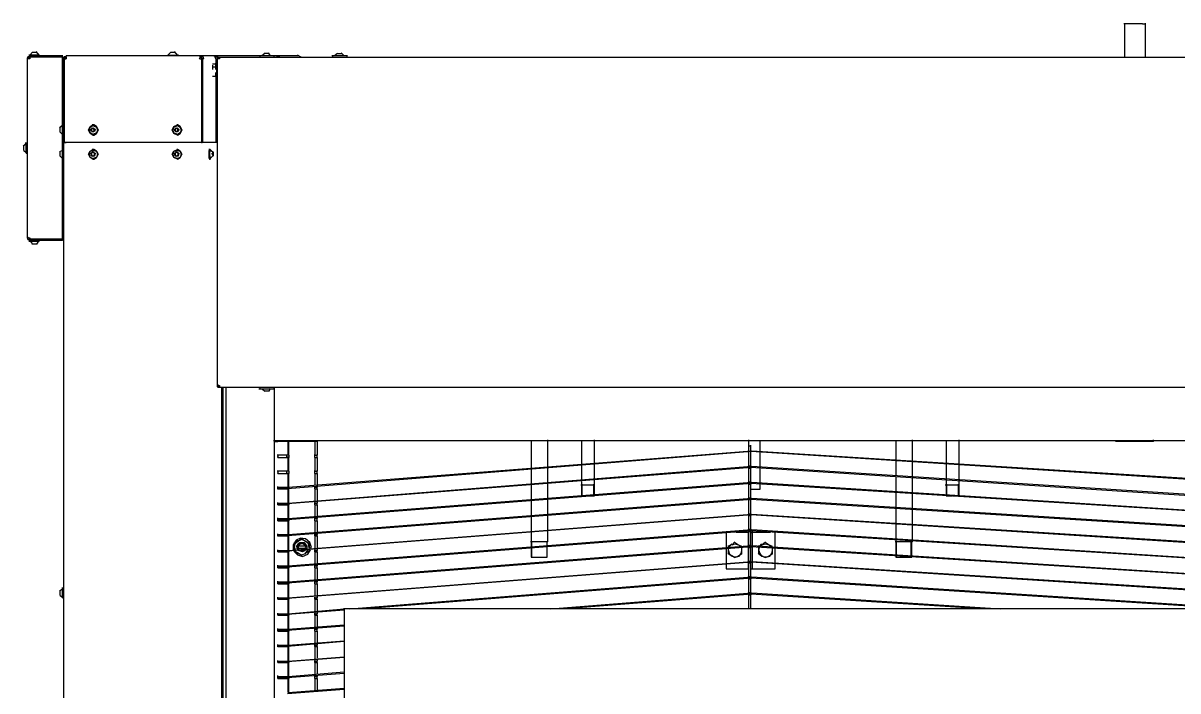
# Model space of a CAD drawing. Header units: inches. Extents: x 144 to 9879, y -166 to 6992.
# Drawn here: x 326 to 2226, y 2047 to 3147 of the extents above; entities that cross this region are included whole.
import ezdxf

# ---------------------------------------------------------------- set-up
doc = ezdxf.new("R2010")
doc.units = ezdxf.units.IN
doc.header["$MEASUREMENT"] = 0

msp = doc.modelspace()

# ---------------------------------------------------------------- linework, layer by layer
at = {"color": 7}
for points in [[(2143, 3145.6), (2137, 3145.6)], [(2138.2, 3145.6), (2138.2, 3090.5)], [(2168.1, 3145.6), (2141.8, 3145.6)], [(2168.1, 3145.6), (2172.9, 3145.6)], [(2172.9, 3090.5), (2172.9, 3146.8)], [(341.6, 3098.9), (336.8, 3094.1)], [(341.6, 3098.9), (348.7, 3098.9)], [(352.3, 3094.1), (347.5, 3100.1)], [(569.1, 3098.9), (564.3, 3094.1)], [(569.1, 3098.9), (576.3, 3098.9)], [(579.9, 3094.1), (575.1, 3100.1)], [(733.2, 3092.9), (729.6, 3097.7)], [(854.2, 3092.9), (849.4, 3097.7)], [(336.8, 3088.1), (332, 3088.1)], [(333.2, 3088.1), (334.4, 3091.7), (338, 3092.9)], [(333.2, 2793.4), (333.2, 3089.3)], [(334.4, 3088.1), (336.8, 3091.7)], [(336.8, 3090.5), (334.4, 3089.3)], [(352.3, 3094.1), (335.6, 3094.1)], [(338, 3092.9), (335.6, 3092.9)], [(390.7, 3090.5), (335.6, 3090.5)], [(336.8, 3094.1), (336.8, 3092.9)], [(390.7, 3092.9), (336.8, 3092.9)], [(390.7, 3090.5), (336.8, 3090.5)], [(336.8, 3090.5), (336.8, 3088.1)], [(338, 3090.5), (338, 3094.1)], [(338, 3090.5), (338, 3091.7)], [(352.3, 3092.9), (352.3, 3095.3)], [(390.7, 3090.5), (390.7, 3094.1)], [(390.7, 2977.9), (390.7, 3091.7)], [(390.7, 3090.5), (390.7, 3091.7)], [(390.7, 2977.9), (390.7, 3091.7)], [(390.7, 3090.5), (394.3, 3090.5)], [(393.1, 3088.1), (394.3, 3091.7), (397.8, 3092.9)], [(393.1, 2950.3), (393.1, 3089.3)], [(393.1, 3088.1), (394.3, 3088.1)], [(394.3, 3088.1), (396.6, 3091.7)], [(394.3, 2950.3), (394.3, 3089.3)], [(394.3, 3088.1), (396.6, 3088.1)], [(618.2, 3092.9), (396.6, 3092.9)], [(396.6, 3088.1), (396.6, 3091.7), (397.8, 3092.9)], [(396.6, 3090.5), (396.6, 3088.1)], [(564.3, 3094.1), (581.1, 3094.1)], [(564.3, 3094.1), (564.3, 3092.9)], [(581.1, 3092.9), (581.1, 3095.3)], [(618.2, 3090.5), (615.8, 3088.1)], [(618.2, 3092.9), (617, 3091.7), (617, 3088.1)], [(638.6, 3092.9), (617, 3092.9)], [(617, 3088.1), (619.4, 3088.1)], [(618.2, 3090.5), (618.2, 3094.1)], [(618.2, 3092.9), (621.8, 3091.7), (623, 3088.1)], [(618.2, 3090.5), (620.6, 3088.1)], [(619.4, 3088.1), (619.4, 2950.3)], [(619.4, 3088.1), (620.6, 3088.1)], [(621.8, 3088.1), (619.4, 3088.1)], [(620.6, 2950.3), (620.6, 3089.3)], [(620.6, 3088.1), (620.6, 2950.3)], [(621.8, 2950.3), (621.8, 3089.3)], [(621.8, 3088.1), (623, 3088.1)], [(715.3, 3092.9), (637.4, 3092.9)], [(637.4, 3079.7), (643.4, 3079.7)], [(643.4, 3088.1), (642.2, 3091.7), (638.6, 3092.9)], [(647, 3090.5), (641, 3090.5)], [(644.6, 3078.5), (642.2, 3078.5)], [(643.4, 3088.1), (643.4, 3079.7)], [(643.4, 3077.3), (643.4, 3080.9)], [(643.4, 3074.9), (643.4, 3078.5)], [(649.4, 3088.1), (644.6, 3088.1)], [(644.6, 3060.5), (644.6, 3079.7)], [(645.8, 3088.1), (645.8, 3090.5)], [(645.8, 2550.3), (645.8, 3089.3)], [(645.8, 3089.3), (647, 3089.3)], [(647, 3088.1), (647, 3090.5)], [(647, 3088.1), (647, 3090.5)], [(647, 3090.5), (647, 3089.3)], [(647, 3090.5), (649.4, 3090.5)], [(647, 3089.3), (649.4, 3089.3)], [(649.4, 3090.5), (649.4, 3088.1)], [(649.4, 3090.5), (2355, 3090.5)], [(739.2, 3092.9), (714.1, 3092.9)], [(715.3, 3092.9), (715.3, 3090.5)], [(723.6, 3096.5), (718.8, 3092.9)], [(730.8, 3096.5), (722.4, 3096.5)], [(744, 3092.9), (738, 3092.9)], [(739.2, 3090.5), (739.2, 3094.1)], [(778.7, 3092.9), (742.8, 3092.9)], [(744, 3090.5), (744, 3094.1)], [(744, 3092.9), (748.8, 3090.5)], [(783.5, 3090.5), (777.5, 3094.1)], [(859, 3092.9), (833.8, 3092.9)], [(835, 3092.9), (835, 3090.5)], [(843.4, 3096.5), (838.6, 3092.9)], [(843.4, 3096.5), (850.6, 3096.5)], [(859, 3090.5), (859, 3094.1)], [(637.4, 3077.3), (637.4, 3074.9)], [(637.4, 3074.9), (643.4, 3074.9)], [(637.4, 3074.9), (637.4, 3070.1)], [(643.4, 3070.1), (643.4, 3076.1)], [(645.8, 3076.1), (643.4, 3076.1)], [(643.4, 3061.7), (643.4, 3065.3)], [(643.4, 3059.3), (643.4, 3062.9)], [(643.4, 3060.5), (644.6, 3060.5)], [(644.6, 3076.1), (644.6, 3077.3)], [(644.6, 3062.9), (644.6, 3065.3)], [(644.6, 3064.1), (645.8, 3064.1)], [(637.4, 3059.3), (643.4, 3059.3)], [(643.4, 3059.3), (643.4, 2950.3)], [(620.6, 2991.1), (620.6, 2992.3)], [(620.6, 2988.7), (620.6, 2989.9)], [(620.6, 2988.7), (620.6, 2989.9)], [(390.7, 2977.9), (385.9, 2974.3)], [(387.1, 2967.1), (387.1, 2975.5)], [(387.1, 2967.1), (390.7, 2963.5)], [(393.1, 2979.1), (389.5, 2979.1)], [(390.7, 2962.3), (390.7, 2980.3)], [(390.7, 2937.2), (390.7, 2964.7)], [(390.7, 2937.2), (390.7, 2964.7)], [(441, 2962.3), (436.2, 2964.7), (433.8, 2970.7), (436.2, 2976.7), (441, 2979.1), (447, 2976.7), (449.4, 2970.7), (447, 2964.7), (441, 2962.3)], [(441, 2963.5), (436.2, 2965.9), (435, 2970.7), (436.2, 2975.5), (441, 2977.9), (447, 2975.5), (448.2, 2970.7), (447, 2965.9), (441, 2963.5)], [(439.8, 2973.1), (436.2, 2970.7)], [(439.8, 2973.1), (436.2, 2970.7)], [(438.6, 2970.7), (436.2, 2970.7)], [(438.6, 2970.7), (436.2, 2970.7)], [(441, 2974.3), (444.6, 2971.9), (443.4, 2968.3), (438.6, 2968.3), (437.4, 2971.9), (441, 2974.3)], [(437.4, 2970.7), (437.4, 2971.9)], [(439.8, 2968.3), (437.4, 2971.9)], [(437.4, 2970.7), (439.8, 2968.3)], [(437.4, 2970.7), (439.8, 2968.3)], [(438.6, 2970.7), (439.8, 2974.3)], [(442.2, 2973.1), (438.6, 2973.1)], [(442.2, 2973.1), (438.6, 2973.1)], [(438.6, 2970.7), (438.6, 2971.9)], [(442.2, 2979.1), (439.8, 2979.1)], [(439.8, 2973.1), (439.8, 2974.3)], [(439.8, 2973.1), (439.8, 2974.3)], [(439.8, 2968.3), (439.8, 2969.5)], [(439.8, 2968.3), (439.8, 2969.5)], [(439.8, 2968.3), (442.2, 2968.3)], [(439.8, 2968.3), (442.2, 2968.3)], [(443.4, 2970.7), (441, 2974.3)], [(443.4, 2970.7), (441, 2974.3)], [(442.2, 2962.3), (447, 2964.7), (449.4, 2970.7), (447, 2976.7), (442.2, 2979.1)], [(442.2, 2973.1), (442.2, 2974.3)], [(442.2, 2968.3), (443.4, 2971.9)], [(442.2, 2968.3), (443.4, 2971.9)], [(442.2, 2968.3), (442.2, 2969.5)], [(443.4, 2970.7), (443.4, 2971.9)], [(579.9, 2962.3), (573.9, 2964.7), (571.5, 2970.7), (573.9, 2976.7), (579.9, 2979.1), (584.7, 2976.7), (587.1, 2970.7), (584.7, 2964.7), (579.9, 2962.3)], [(579.9, 2963.5), (573.9, 2965.9), (572.7, 2970.7), (573.9, 2975.5), (579.9, 2977.9), (584.7, 2975.5), (585.9, 2970.7), (584.7, 2965.9), (579.9, 2963.5)], [(578.7, 2974.3), (582.3, 2971.9), (581.1, 2968.3), (576.3, 2968.3), (575.1, 2971.9), (578.7, 2974.3)], [(577.5, 2973.1), (575.1, 2970.7)], [(577.5, 2973.1), (575.1, 2970.7)], [(577.5, 2968.3), (575.1, 2971.9)], [(576.3, 2970.7), (577.5, 2974.3)], [(579.9, 2973.1), (576.3, 2973.1)], [(579.9, 2973.1), (576.3, 2973.1)], [(576.3, 2970.7), (576.3, 2971.9)], [(576.3, 2970.7), (576.3, 2971.9)], [(576.3, 2970.7), (576.3, 2971.9)], [(576.3, 2970.7), (576.3, 2971.9)], [(576.3, 2970.7), (577.5, 2968.3)], [(576.3, 2970.7), (577.5, 2968.3)], [(577.5, 2973.1), (577.5, 2974.3)], [(577.5, 2973.1), (577.5, 2974.3)], [(577.5, 2968.3), (577.5, 2969.5)], [(577.5, 2968.3), (577.5, 2969.5)], [(577.5, 2968.3), (579.9, 2968.3)], [(577.5, 2968.3), (579.9, 2968.3)], [(581.1, 2970.7), (578.7, 2974.3)], [(581.1, 2970.7), (578.7, 2974.3)], [(579.9, 2979.1), (579.9, 2980.3)], [(579.9, 2962.3), (584.7, 2964.7), (587.1, 2970.7), (584.7, 2976.7), (579.9, 2979.1)], [(579.9, 2973.1), (579.9, 2974.3)], [(579.9, 2968.3), (581.1, 2971.9)], [(579.9, 2968.3), (581.1, 2971.9)], [(579.9, 2968.3), (579.9, 2969.5)], [(581.1, 2970.7), (581.1, 2971.9)], [(330.8, 2947.9), (326, 2944.3)], [(327.2, 2937.2), (327.2, 2945.5)], [(333.2, 2949.1), (329.6, 2949.1)], [(330.8, 2932.4), (330.8, 2950.3)], [(390.7, 2962.3), (393.1, 2962.3)], [(393.1, 1466.3), (393.1, 2951.5)], [(393.1, 2950.3), (393.1, 2951.5)], [(393.1, 2950.3), (396.6, 2950.3)], [(619.4, 2950.3), (393.1, 2950.3)], [(617, 2950.3), (395.5, 2950.3)], [(441, 2962.3), (442.2, 2962.3)], [(579.9, 2962.3), (579.9, 2963.5)], [(621.8, 2950.3), (615.8, 2950.3)], [(619.4, 2950.3), (620.6, 2950.3)], [(621.8, 2950.3), (619.4, 2950.3)], [(623, 2950.3), (620.6, 2950.3)], [(623, 2950.3), (620.6, 2950.3)], [(645.8, 2950.3), (621.8, 2950.3)], [(327.2, 2937.2), (330.8, 2933.6)], [(330.8, 2932.4), (333.2, 2932.4)], [(390.7, 2937.2), (385.9, 2934.8)], [(387.1, 2927.6), (387.1, 2936)], [(387.1, 2927.6), (390.7, 2924)], [(393.1, 2938.4), (389.5, 2938.4)], [(390.7, 2922.8), (390.7, 2939.6)], [(441, 2922.8), (436.2, 2925.2), (433.8, 2931.2), (436.2, 2936), (441, 2938.4), (447, 2936), (449.4, 2931.2), (447, 2925.2), (441, 2922.8)], [(441, 2924), (436.2, 2925.2), (435, 2931.2), (436.2, 2936), (441, 2937.2), (447, 2936), (448.2, 2931.2), (447, 2925.2), (441, 2924)], [(441, 2934.8), (444.6, 2932.4), (443.4, 2927.6), (438.6, 2927.6), (437.4, 2932.4), (441, 2934.8)], [(441, 2933.6), (437.4, 2932.4)], [(441, 2933.6), (437.4, 2932.4)], [(441, 2927.6), (437.4, 2930)], [(438.6, 2932.4), (441, 2934.8)], [(438.6, 2932.4), (438.6, 2933.6)], [(438.6, 2932.4), (438.6, 2933.6)], [(438.6, 2932.4), (438.6, 2933.6)], [(438.6, 2928.8), (438.6, 2933.6)], [(438.6, 2932.4), (438.6, 2933.6)], [(438.6, 2932.4), (438.6, 2928.8)], [(438.6, 2932.4), (438.6, 2928.8)], [(438.6, 2928.8), (438.6, 2930)], [(438.6, 2928.8), (438.6, 2930)], [(438.6, 2928.8), (438.6, 2930)], [(438.6, 2928.8), (438.6, 2930)], [(438.6, 2928.8), (441, 2927.6)], [(438.6, 2928.8), (441, 2927.6)], [(442.2, 2938.4), (439.8, 2938.4)], [(443.4, 2932.4), (439.8, 2934.8)], [(443.4, 2932.4), (439.8, 2934.8)], [(441, 2933.6), (441, 2934.8)], [(441, 2927.6), (443.4, 2930)], [(441, 2927.6), (443.4, 2930)], [(441, 2927.6), (441, 2928.8)], [(441, 2927.6), (441, 2928.8)], [(442.2, 2922.8), (447, 2925.2), (449.4, 2931.2), (447, 2936), (442.2, 2938.4)], [(443.4, 2932.4), (443.4, 2933.6)], [(443.4, 2928.8), (443.4, 2933.6)], [(443.4, 2928.8), (443.4, 2933.6)], [(443.4, 2928.8), (443.4, 2930)], [(579.9, 2922.8), (573.9, 2925.2), (571.5, 2931.2), (573.9, 2936), (579.9, 2938.4), (584.7, 2936), (587.1, 2931.2), (584.7, 2925.2), (579.9, 2922.8)], [(579.9, 2924), (573.9, 2925.2), (572.7, 2931.2), (573.9, 2936), (579.9, 2937.2), (584.7, 2936), (585.9, 2931.2), (584.7, 2925.2), (579.9, 2924)], [(578.7, 2934.8), (582.3, 2932.4), (581.1, 2927.6), (576.3, 2927.6), (575.1, 2932.4), (578.7, 2934.8)], [(578.7, 2933.6), (575.1, 2932.4)], [(578.7, 2933.6), (575.1, 2932.4)], [(578.7, 2927.6), (575.1, 2930)], [(576.3, 2932.4), (578.7, 2934.8)], [(576.3, 2932.4), (576.3, 2933.6)], [(576.3, 2932.4), (576.3, 2933.6)], [(576.3, 2932.4), (576.3, 2933.6)], [(576.3, 2928.8), (576.3, 2933.6)], [(576.3, 2932.4), (576.3, 2933.6)], [(576.3, 2932.4), (576.3, 2928.8)], [(576.3, 2932.4), (576.3, 2928.8)], [(576.3, 2928.8), (576.3, 2930)], [(576.3, 2928.8), (576.3, 2930)], [(576.3, 2928.8), (576.3, 2930)], [(576.3, 2928.8), (576.3, 2930)], [(576.3, 2928.8), (578.7, 2927.6)], [(576.3, 2928.8), (578.7, 2927.6)], [(581.1, 2932.4), (577.5, 2934.8)], [(581.1, 2932.4), (577.5, 2934.8)], [(578.7, 2933.6), (578.7, 2934.8)], [(578.7, 2927.6), (581.1, 2930)], [(578.7, 2927.6), (581.1, 2930)], [(578.7, 2927.6), (578.7, 2928.8)], [(578.7, 2927.6), (578.7, 2928.8)], [(579.9, 2938.4), (579.9, 2939.6)], [(579.9, 2922.8), (584.7, 2925.2), (587.1, 2931.2), (584.7, 2936), (579.9, 2938.4)], [(581.1, 2932.4), (581.1, 2933.6)], [(581.1, 2928.8), (581.1, 2933.6)], [(581.1, 2928.8), (581.1, 2933.6)], [(581.1, 2928.8), (581.1, 2930)], [(632.6, 2938.4), (631.4, 2936), (631.4, 2925.2), (632.6, 2922.8)], [(633.8, 2938.4), (631.4, 2938.4)], [(635, 2937.2), (633.8, 2938.4), (632.6, 2936), (632.6, 2930), (633.8, 2925.2), (633.8, 2922.8)], [(638.6, 2933.6), (632.6, 2938.4)], [(633.8, 2924), (633.8, 2926.4), (632.6, 2931.2), (633.8, 2936), (633.8, 2937.2)], [(633.8, 2924), (638.6, 2928.8)], [(638.6, 2933.6), (636.2, 2931.2)], [(638.6, 2934.8), (638.6, 2927.6), (637.4, 2932.4), (638.6, 2934.8)], [(637.4, 2931.2), (637.4, 2932.4)], [(637.4, 2931.2), (638.6, 2931.2)], [(637.4, 2931.2), (638.6, 2931.2)], [(637.4, 2931.2), (638.6, 2927.6)], [(638.6, 2933.6), (638.6, 2934.8)], [(638.6, 2933.6), (638.6, 2934.8)], [(638.6, 2933.6), (638.6, 2934.8)], [(638.6, 2931.2), (638.6, 2934.8)], [(638.6, 2933.6), (638.6, 2934.8)], [(638.6, 2931.2), (638.6, 2934.8)], [(638.6, 2933.6), (638.6, 2934.8)], [(638.6, 2931.2), (638.6, 2932.4)], [(638.6, 2927.6), (638.6, 2932.4)], [(638.6, 2927.6), (638.6, 2932.4)], [(638.6, 2927.6), (638.6, 2928.8)], [(638.6, 2927.6), (638.6, 2928.8)], [(638.6, 2927.6), (638.6, 2928.8)], [(638.6, 2927.6), (638.6, 2928.8)], [(390.7, 2791), (390.7, 2925.2)], [(390.7, 2791), (390.7, 2925.2)], [(390.7, 2922.8), (393.1, 2922.8)], [(441, 2922.8), (442.2, 2922.8)], [(579.9, 2922.8), (579.9, 2924)], [(632.6, 2922.8), (633.8, 2922.8)], [(633.8, 2922.8), (635, 2925.2)], [(633.8, 2924), (633.8, 2925.2)], [(336.8, 2791), (333.2, 2794.6)], [(333.2, 2793.4), (336.8, 2793.4)], [(338, 2788.6), (334.4, 2789.8), (333.2, 2793.4)], [(336.8, 2793.4), (336.8, 2791)], [(335.6, 2792.2), (336.8, 2791)], [(338, 2788.6), (335.6, 2788.6)], [(352.3, 2787.4), (335.6, 2787.4)], [(336.8, 2791), (390.7, 2791)], [(390.7, 2791), (336.8, 2791)], [(336.8, 2788.6), (336.8, 2787.4)], [(390.7, 2788.6), (336.8, 2788.6)], [(338, 2791), (338, 2792.2)], [(338, 2791), (338, 2788.6)], [(338, 2787.4), (341.6, 2782.6)], [(348.7, 2782.6), (340.4, 2782.6)], [(348.7, 2782.6), (352.3, 2788.6)], [(352.3, 2787.4), (352.3, 2789.8)], [(393.1, 2791), (389.5, 2791)], [(390.7, 2791), (390.7, 2792.2)], [(390.7, 2791), (390.7, 2788.6)], [(645.8, 2547.9), (645.8, 2551.5)], [(645.8, 2550.3), (649.4, 2550.3)], [(649.4, 2547.9), (645.8, 2547.9)], [(645.8, 2547.9), (647, 2547.9)], [(649.4, 2546.7), (645.8, 2546.7)], [(647, 2547.9), (647, 2551.5)], [(647, 2546.7), (647, 2549.1)], [(2355, 2546.7), (648.2, 2546.7)], [(649.4, 2550.3), (649.4, 2546.7)], [(653, 1466.3), (653, 2547.9)], [(655.4, 1418.4), (655.4, 2547.9)], [(660.2, 1418.4), (660.2, 2547.9)], [(715.3, 2546.7), (715.3, 2544.3)], [(739.2, 2544.3), (739.2, 2547.9)], [(739.2, 2546.7), (739.2, 2466.4)], [(739.2, 2544.3), (714.1, 2544.3)], [(720, 2544.3), (723.6, 2540.7)], [(730.8, 2540.7), (722.4, 2540.7)], [(730.8, 2540.7), (733.2, 2545.5)], [(655.4, 2504.8), (651.8, 2504.8)], [(3970.8, 2459.2), (738, 2459.2)], [(739.2, 2466.4), (739.2, 2459.2)], [(739.2, 2459.2), (739.2, 1418.4)], [(739.2, 2458.1), (745.2, 2458.1)], [(762, 2458.1), (744, 2458.1)], [(762, 2435.3), (762, 2459.2)], [(762, 2458.1), (763.2, 2458.1)], [(766.8, 2458.1), (762, 2458.1)], [(763.2, 2435.3), (763.2, 2459.2)], [(802.7, 2458.1), (765.6, 2458.1)], [(806.3, 2458.1), (801.5, 2458.1)], [(809.9, 2458.1), (805.1, 2458.1)], [(806.3, 2458.1), (806.3, 2435.3)], [(809.9, 2458.1), (809.9, 2435.3)], [(1162, 2459.2), (1162, 2413.7)], [(1189.6, 2416.1), (1189.6, 2460.4)], [(1244.7, 2459.2), (1244.7, 2420.9)], [(1266.2, 2422.1), (1266.2, 2460.4)], [(1520.2, 2442.5), (1520.2, 2460.4)], [(1520.2, 2442.5), (1520.2, 2452.1)], [(1523.7, 2442.5), (1523.7, 2452.1)], [(1538.1, 2459.2), (1538.1, 2442.5)], [(1762.1, 2459.2), (1762.1, 2428.1)], [(1789.6, 2425.7), (1789.6, 2460.4)], [(1844.7, 2459.2), (1844.7, 2422.1)], [(1866.3, 2420.9), (1866.3, 2460.4)], [(2186.1, 2458.1), (2123.8, 2458.1)], [(2125, 2459.2), (2125, 2458.1)], [(2186.1, 2458.1), (2186.1, 2460.4)], [(762, 2435.3), (744, 2435.3)], [(745.2, 2435.3), (745.2, 2436.5)], [(745.2, 2435.3), (745.2, 2431.7)], [(745.2, 2431.7), (745.2, 2432.9)], [(759.6, 2435.3), (759.6, 2431.7)], [(1524.9, 2441.3), (760.8, 2380.2)], [(763.2, 2435.3), (760.8, 2435.3)], [(762, 2382.6), (1524.9, 2442.5)], [(762, 2408.9), (762, 2432.9)], [(763.2, 2435.3), (763.2, 2431.7)], [(763.2, 2408.9), (763.2, 2432.9)], [(806.3, 2431.7), (806.3, 2436.5)], [(806.3, 2435.3), (809.9, 2435.3)], [(809.9, 2431.7), (809.9, 2436.5)], [(1520.2, 2450.9), (1523.7, 2450.9)], [(1520.2, 2417.3), (1520.2, 2441.3)], [(1520.2, 2416.1), (1520.2, 2441.3)], [(2364.6, 2387.4), (1523.7, 2441.3)], [(1523.7, 2417.3), (1523.7, 2441.3)], [(1524.9, 2442.5), (2364.6, 2389.8)], [(1538.1, 2440.1), (1538.1, 2416.1)], [(745.2, 2431.7), (762, 2431.7)], [(763.2, 2431.7), (760.8, 2431.7)], [(1524.9, 2414.9), (760.8, 2355)], [(762, 2356.2), (1524.9, 2417.3)], [(806.3, 2431.7), (806.3, 2408.9)], [(806.3, 2431.7), (809.9, 2431.7)], [(809.9, 2431.7), (809.9, 2408.9)], [(1189.6, 2389.8), (1189.6, 2414.9)], [(1244.7, 2418.5), (1244.7, 2394.6)], [(1266.2, 2397), (1266.2, 2422.1)], [(1523.7, 2417.3), (1519, 2417.3)], [(1520.2, 2416.1), (1520.2, 2418.5)], [(1520.2, 2413.7), (1520.2, 2416.1)], [(1520.2, 2391), (1520.2, 2414.9)], [(1520.2, 2389.8), (1520.2, 2414.9)], [(1520.2, 2413.7), (1523.7, 2413.7)], [(1523.7, 2417.3), (1523.7, 2416.1)], [(2364.6, 2361), (1523.7, 2414.9)], [(1523.7, 2391), (1523.7, 2414.9)], [(1523.7, 2414.9), (1523.7, 2413.7)], [(1524.9, 2417.3), (2364.6, 2363.4)], [(1538.1, 2413.7), (1538.1, 2389.8)], [(1762.1, 2425.7), (1762.1, 2401.8)], [(1789.6, 2400.6), (1789.6, 2425.7)], [(1844.7, 2420.9), (1844.7, 2397)], [(1866.3, 2394.6), (1866.3, 2419.7)], [(762, 2408.9), (744, 2408.9)], [(745.2, 2408.9), (745.2, 2410.1)], [(745.2, 2408.9), (745.2, 2405.4)], [(745.2, 2405.4), (745.2, 2406.5)], [(745.2, 2405.4), (762, 2405.4)], [(759.6, 2408.9), (759.6, 2405.4)], [(763.2, 2408.9), (760.8, 2408.9)], [(763.2, 2405.4), (760.8, 2405.4)], [(762, 2382.6), (762, 2406.5)], [(763.2, 2408.9), (763.2, 2405.4)], [(763.2, 2382.6), (763.2, 2406.5)], [(806.3, 2405.4), (806.3, 2410.1)], [(806.3, 2408.9), (809.9, 2408.9)], [(806.3, 2405.4), (806.3, 2386.2)], [(806.3, 2405.4), (809.9, 2405.4)], [(809.9, 2405.4), (809.9, 2410.1)], [(809.9, 2405.4), (809.9, 2386.2)], [(1162, 2412.5), (1162, 2388.6)], [(1266.2, 2386.2), (1266.2, 2395.8)], [(1762.1, 2399.4), (1762.1, 2375.4)], [(1789.6, 2374.2), (1789.6, 2399.4)], [(1844.7, 2394.6), (1844.7, 2386.2)], [(1866.3, 2386.2), (1866.3, 2394.6)], [(762, 2380.2), (744, 2380.2)], [(745.2, 2380.2), (745.2, 2383.8)], [(745.2, 2382.6), (745.2, 2383.8)], [(745.2, 2382.6), (762, 2382.6)], [(745.2, 2382.6), (745.2, 2380.2)], [(745.2, 2380.2), (745.2, 2381.4)], [(745.2, 2380.2), (762, 2380.2)], [(759.6, 2380.2), (759.6, 2381.4)], [(1524.9, 2388.6), (760.8, 2328.7)], [(763.2, 2380.2), (760.8, 2380.2)], [(762, 2331.1), (1524.9, 2391)], [(762, 2356.2), (762, 2381.4)], [(763.2, 2356.2), (763.2, 2381.4)], [(763.2, 2381.4), (763.2, 2380.2)], [(806.3, 2380.2), (806.3, 2383.8)], [(806.3, 2383.8), (806.3, 2382.6)], [(806.3, 2382.6), (809.9, 2382.6)], [(806.3, 2380.2), (806.3, 2359.8)], [(806.3, 2380.2), (809.9, 2380.2)], [(809.9, 2385), (809.9, 2382.6)], [(809.9, 2380.2), (809.9, 2383.8)], [(809.9, 2380.2), (809.9, 2361)], [(1162, 2386.2), (1162, 2362.2)], [(1189.6, 2364.6), (1189.6, 2389.8)], [(1266.2, 2386.2), (1243.5, 2386.2)], [(1244.7, 2392.2), (1244.7, 2386.2)], [(1244.7, 2386.2), (1244.7, 2368.2)], [(1245.9, 2368.2), (1245.9, 2387.4)], [(1265, 2370.6), (1265, 2387.4)], [(1266.2, 2370.6), (1266.2, 2387.4)], [(1523.7, 2391), (1519, 2391)], [(1520.2, 2391), (1520.2, 2392.2)], [(1520.2, 2387.4), (1520.2, 2389.8)], [(1520.2, 2379), (1520.2, 2389.8)], [(1520.2, 2364.6), (1520.2, 2388.6)], [(1520.2, 2387.4), (1523.7, 2387.4)], [(1520.2, 2379), (1520.2, 2380.2)], [(1538.1, 2379), (1522.5, 2379)], [(1523.7, 2391), (1523.7, 2392.2)], [(2364.6, 2335.9), (1523.7, 2388.6)], [(1523.7, 2364.6), (1523.7, 2388.6)], [(1523.7, 2388.6), (1523.7, 2387.4)], [(1524.9, 2391), (2364.6, 2337.1)], [(1538.1, 2387.4), (1538.1, 2379)], [(1866.3, 2386.2), (1843.5, 2386.2)], [(1844.7, 2386.2), (1844.7, 2370.6)], [(1845.9, 2370.6), (1845.9, 2387.4)], [(1865.1, 2369.4), (1865.1, 2387.4)], [(1866.3, 2369.4), (1866.3, 2387.4)], [(745.2, 2355), (745.2, 2357.4)], [(745.2, 2356.2), (745.2, 2357.4)], [(1524.9, 2362.2), (760.8, 2302.3)], [(762, 2304.7), (1524.9, 2364.6)], [(806.3, 2358.6), (806.3, 2356.2)], [(806.3, 2353.8), (806.3, 2357.4)], [(809.9, 2358.6), (809.9, 2356.2)], [(809.9, 2353.8), (809.9, 2357.4)], [(1162, 2359.8), (1162, 2335.9)], [(1189.6, 2338.3), (1189.6, 2363.4)], [(1257.8, 2368.2), (1266.2, 2368.2)], [(1265, 2368.2), (1265, 2369.4)], [(1266.2, 2368.2), (1266.2, 2369.4)], [(1523.7, 2364.6), (1519, 2364.6)], [(1520.2, 2364.6), (1520.2, 2365.8)], [(1520.2, 2338.3), (1520.2, 2363.4)], [(1520.2, 2362.2), (1520.2, 2363.4)], [(1520.2, 2362.2), (1523.7, 2362.2)], [(1523.7, 2364.6), (1523.7, 2365.8)], [(1523.7, 2338.3), (1523.7, 2363.4)], [(1523.7, 2362.2), (1523.7, 2363.4)], [(2364.6, 2309.5), (1523.7, 2362.2)], [(1524.9, 2364.6), (2364.6, 2311.9)], [(1762.1, 2374.2), (1762.1, 2350.3)], [(1789.6, 2347.9), (1789.6, 2373)], [(1844.7, 2368.2), (1844.7, 2369.4)], [(1844.7, 2368.2), (1855.5, 2368.2)], [(1845.9, 2368.2), (1845.9, 2369.4)], [(762, 2355), (744, 2355)], [(745.2, 2356.2), (762, 2356.2)], [(745.2, 2356.2), (745.2, 2353.8)], [(745.2, 2353.8), (745.2, 2355)], [(745.2, 2353.8), (762, 2353.8)], [(759.6, 2355), (759.6, 2353.8)], [(763.2, 2353.8), (760.8, 2353.8)], [(762, 2331.1), (762, 2355)], [(762, 2278.4), (1524.9, 2338.3)], [(763.2, 2331.1), (763.2, 2355)], [(763.2, 2355), (763.2, 2353.8)], [(806.3, 2356.2), (809.9, 2356.2)], [(806.3, 2353.8), (806.3, 2334.7)], [(806.3, 2353.8), (809.9, 2353.8)], [(809.9, 2353.8), (809.9, 2334.7)], [(1523.7, 2338.3), (1519, 2338.3)], [(1520.2, 2338.3), (1520.2, 2339.5)], [(1523.7, 2338.3), (1523.7, 2339.5)], [(1524.9, 2338.3), (2364.6, 2285.6)], [(1762.1, 2347.9), (1762.1, 2323.9)], [(1789.6, 2321.5), (1789.6, 2346.7)], [(762, 2328.7), (744, 2328.7)], [(745.2, 2328.7), (745.2, 2332.3)], [(745.2, 2331.1), (745.2, 2332.3)], [(745.2, 2331.1), (762, 2331.1)], [(745.2, 2331.1), (745.2, 2327.5)], [(745.2, 2327.5), (745.2, 2328.7)], [(745.2, 2327.5), (762, 2327.5)], [(759.6, 2328.7), (759.6, 2327.5)], [(1524.9, 2337.1), (760.8, 2277.2)], [(763.2, 2327.5), (760.8, 2327.5)], [(762, 2304.7), (762, 2328.7)], [(763.2, 2304.7), (763.2, 2328.7)], [(763.2, 2328.7), (763.2, 2327.5)], [(806.3, 2327.5), (806.3, 2332.3)], [(806.3, 2332.3), (806.3, 2331.1)], [(806.3, 2331.1), (809.9, 2331.1)], [(806.3, 2327.5), (806.3, 2308.3)], [(806.3, 2327.5), (809.9, 2327.5)], [(809.9, 2327.5), (809.9, 2332.3)], [(809.9, 2332.3), (809.9, 2331.1)], [(809.9, 2327.5), (809.9, 2308.3)], [(1162, 2334.7), (1162, 2310.7)], [(1189.6, 2311.9), (1189.6, 2337.1)], [(1520.2, 2313.1), (1520.2, 2337.1)], [(1520.2, 2335.9), (1520.2, 2337.1)], [(1520.2, 2335.9), (1523.7, 2335.9)], [(2364.6, 2283.2), (1523.7, 2337.1)], [(1523.7, 2313.1), (1523.7, 2337.1)], [(1523.7, 2337.1), (1523.7, 2335.9)], [(1762.1, 2321.5), (1762.1, 2297.6)], [(1789.6, 2296.4), (1789.6, 2321.5)], [(762, 2302.3), (744, 2302.3)], [(745.2, 2302.3), (745.2, 2305.9)], [(745.2, 2304.7), (745.2, 2305.9)], [(745.2, 2304.7), (762, 2304.7)], [(745.2, 2304.7), (745.2, 2302.3)], [(745.2, 2302.3), (745.2, 2303.5)], [(745.2, 2302.3), (762, 2302.3)], [(759.6, 2302.3), (759.6, 2303.5)], [(1524.9, 2310.7), (760.8, 2250.8)], [(763.2, 2302.3), (760.8, 2302.3)], [(762, 2253.2), (1524.9, 2313.1)], [(762, 2278.4), (762, 2303.5)], [(763.2, 2278.4), (763.2, 2303.5)], [(763.2, 2302.3), (763.2, 2303.5)], [(806.3, 2302.3), (806.3, 2305.9)], [(806.3, 2305.9), (806.3, 2304.7)], [(806.3, 2304.7), (809.9, 2304.7)], [(806.3, 2302.3), (806.3, 2282)], [(806.3, 2302.3), (809.9, 2302.3)], [(809.9, 2302.3), (809.9, 2305.9)], [(809.9, 2305.9), (809.9, 2304.7)], [(809.9, 2302.3), (809.9, 2282)], [(1162, 2308.3), (1162, 2292.8)], [(1189.6, 2292.8), (1189.6, 2311.9)], [(1483, 2307.1), (1483, 2283.2)], [(1519, 2308.3), (1498.6, 2308.3)], [(1523.7, 2313.1), (1519, 2313.1)], [(1519, 2308.3), (1519, 2286.8)], [(1519, 2308.3), (1520.2, 2308.3)], [(1520.2, 2311.9), (1520.2, 2314.3)], [(1520.2, 2309.5), (1520.2, 2311.9)], [(1520.2, 2286.8), (1520.2, 2310.7)], [(1520.2, 2309.5), (1523.7, 2309.5)], [(1523.7, 2313.1), (1523.7, 2314.3)], [(2364.6, 2258), (1523.7, 2310.7)], [(1523.7, 2286.8), (1523.7, 2310.7)], [(1523.7, 2310.7), (1523.7, 2309.5)], [(1523.7, 2308.3), (1526.1, 2308.3)], [(1524.9, 2313.1), (2364.6, 2259.2)], [(1556.1, 2308.3), (1524.9, 2308.3)], [(1526.1, 2286.8), (1526.1, 2309.5)], [(1563.3, 2284.4), (1563.3, 2309.5)], [(1524.9, 2284.4), (760.8, 2224.5)], [(762, 2226.9), (1524.9, 2286.8)], [(800.3, 2283.2), (797.9, 2291.6), (790.7, 2297.6), (782.3, 2298.7), (775.1, 2295.2), (770.4, 2288), (770.4, 2279.6)], [(772.7, 2290.4), (778.7, 2295.2)], [(772.7, 2283.2), (773.9, 2289.2), (778.7, 2294)], [(772.7, 2283.2), (772.7, 2291.6)], [(772.7, 2279.6), (772.7, 2284.4)], [(772.7, 2283.2), (773.9, 2279.6)], [(777.5, 2279.6), (776.3, 2285.6), (779.9, 2290.4), (785.9, 2291.6), (790.7, 2289.2), (793.1, 2283.2)], [(778.7, 2285.6), (776.3, 2285.6)], [(777.5, 2285.6), (781.1, 2291.6), (788.3, 2291.6), (793.1, 2285.6)], [(777.5, 2282), (777.5, 2286.8)], [(790.7, 2285.6), (777.5, 2285.6)], [(777.5, 2279.6), (777.5, 2283.2)], [(777.5, 2282), (778.7, 2282)], [(778.7, 2294), (784.7, 2298.7)], [(790.7, 2294), (784.7, 2296.4), (778.7, 2294)], [(783.5, 2277.2), (788.3, 2278.4), (791.9, 2283.2), (789.5, 2288), (784.7, 2290.4), (778.7, 2288), (778.7, 2282)], [(790.7, 2285.6), (787.1, 2289.2), (782.3, 2289.2), (778.7, 2285.6)], [(778.7, 2282), (790.7, 2282)], [(778.7, 2282), (779.9, 2279.6)], [(784.7, 2297.6), (790.7, 2294)], [(793.1, 2285.6), (789.5, 2285.6)], [(796.7, 2283.2), (795.5, 2289.2), (790.7, 2294)], [(790.7, 2294), (796.7, 2290.4)], [(790.7, 2280.8), (790.7, 2283.2)], [(793.1, 2282), (790.7, 2280.8)], [(790.7, 2282), (793.1, 2282)], [(790.7, 2273.6), (795.5, 2280.8)], [(793.1, 2285.6), (793.1, 2282)], [(793.1, 2283.2), (793.1, 2280.8)], [(796.7, 2290.4), (796.7, 2283.2)], [(796.7, 2282), (796.7, 2284.4)], [(796.7, 2283.2), (796.7, 2282)], [(799.1, 2282), (800.3, 2284.4)], [(806.3, 2280.8), (806.3, 2278.4)], [(809.9, 2280.8), (809.9, 2278.4)], [(1189.6, 2292.8), (1160.8, 2292.8)], [(1162, 2292.8), (1162, 2284.4)], [(1162, 2282), (1162, 2267.6)], [(1163.2, 2284.4), (1163.2, 2294)], [(1163.2, 2267.6), (1163.2, 2283.2)], [(1188.4, 2286.8), (1188.4, 2294)], [(1188.4, 2286.8), (1188.4, 2294)], [(1188.4, 2267.6), (1188.4, 2285.6)], [(1188.4, 2267.6), (1188.4, 2285.6)], [(1483, 2282), (1483, 2256.8)], [(1486.6, 2285.6), (1492.6, 2289.2)], [(1486.6, 2283.2), (1486.6, 2286.8)], [(1486.6, 2278.4), (1486.6, 2283.2)], [(1486.6, 2278.4), (1486.6, 2283.2)], [(1487.8, 2284.4), (1492.6, 2289.2)], [(1492.6, 2288), (1497.4, 2292.8)], [(1492.6, 2288), (1497.4, 2289.2), (1503.4, 2288)], [(1497.4, 2291.6), (1503.4, 2288)], [(1503.4, 2288), (1507, 2285.6)], [(1503.4, 2288), (1508.2, 2285.6)], [(1508.2, 2283.2), (1508.2, 2278.4)], [(1508.2, 2283.2), (1508.2, 2278.4)], [(1523.7, 2286.8), (1519, 2286.8)], [(1519, 2284.4), (1519, 2260.4)], [(1520.2, 2286.8), (1520.2, 2288)], [(1520.2, 2283.2), (1520.2, 2285.6)], [(1520.2, 2260.4), (1520.2, 2284.4)], [(1520.2, 2283.2), (1523.7, 2283.2)], [(1523.7, 2286.8), (1523.7, 2288)], [(2364.6, 2231.7), (1523.7, 2284.4)], [(1523.7, 2260.4), (1523.7, 2284.4)], [(1523.7, 2284.4), (1523.7, 2283.2)], [(1524.9, 2286.8), (2364.6, 2232.9)], [(1526.1, 2260.4), (1526.1, 2285.6)], [(1536.9, 2278.4), (1536.9, 2286.8)], [(1536.9, 2278.4), (1538.1, 2285.6)], [(1538.1, 2285.6), (1541.7, 2289.2)], [(1539.3, 2285.6), (1541.7, 2289.2)], [(1541.7, 2288), (1547.7, 2292.8)], [(1541.7, 2288), (1547.7, 2289.2), (1553.7, 2288)], [(1547.7, 2291.6), (1553.7, 2288)], [(1553.7, 2288), (1557.3, 2284.4)], [(1553.7, 2288), (1558.5, 2285.6)], [(1558.5, 2283.2), (1558.5, 2278.4)], [(1558.5, 2283.2), (1558.5, 2278.4)], [(1563.3, 2258), (1563.3, 2283.2)], [(1789.6, 2292.8), (1760.9, 2292.8)], [(1762.1, 2295.2), (1762.1, 2292.8)], [(1762.1, 2292.8), (1762.1, 2271.2)], [(1763.3, 2271.2), (1763.3, 2294)], [(1787.3, 2270), (1787.3, 2294)], [(1788.5, 2270), (1788.5, 2294)], [(1789.6, 2292.8), (1789.6, 2295.2)], [(762, 2277.2), (744, 2277.2)], [(745.2, 2277.2), (745.2, 2279.6)], [(745.2, 2278.4), (745.2, 2279.6)], [(745.2, 2278.4), (762, 2278.4)], [(745.2, 2278.4), (745.2, 2276)], [(745.2, 2276), (745.2, 2277.2)], [(745.2, 2276), (762, 2276)], [(759.6, 2277.2), (759.6, 2276)], [(763.2, 2276), (760.8, 2276)], [(762, 2253.2), (762, 2277.2)], [(763.2, 2253.2), (763.2, 2277.2)], [(763.2, 2277.2), (763.2, 2276)], [(771.5, 2277.2), (777.5, 2271.2), (785.9, 2268.8), (794.3, 2272.4), (799.1, 2279.6)], [(778.7, 2273.6), (771.5, 2278.4)], [(773.9, 2277.2), (778.7, 2273.6)], [(784.7, 2270), (777.5, 2274.8)], [(790.7, 2279.6), (785.9, 2276), (778.7, 2278.4)], [(791.9, 2279.6), (785.9, 2276), (778.7, 2278.4)], [(778.7, 2273.6), (784.7, 2271.2), (790.7, 2273.6)], [(781.1, 2278.4), (789.5, 2278.4)], [(790.7, 2273.6), (783.5, 2270)], [(796.7, 2277.2), (789.5, 2273.6)], [(796.7, 2279.6), (796.7, 2277.2)], [(806.3, 2276), (806.3, 2279.6)], [(806.3, 2278.4), (809.9, 2278.4)], [(806.3, 2276), (806.3, 2256.8)], [(806.3, 2276), (809.9, 2276)], [(809.9, 2276), (809.9, 2279.6)], [(809.9, 2276), (809.9, 2256.8)], [(1162, 2267.6), (1188.4, 2267.6)], [(1492.6, 2268.8), (1485.4, 2273.6)], [(1486.6, 2272.4), (1486.6, 2279.6)], [(1486.6, 2278.4), (1487.8, 2273.6), (1492.6, 2268.8)], [(1497.4, 2266.4), (1491.4, 2270)], [(1503.4, 2268.8), (1497.4, 2267.6), (1492.6, 2268.8)], [(1503.4, 2268.8), (1496.2, 2266.4)], [(1508.2, 2272.4), (1502.2, 2268.8)], [(1508.2, 2278.4), (1507, 2273.6), (1503.4, 2268.8)], [(1508.2, 2278.4), (1508.2, 2272.4)], [(1520.2, 2260.4), (1520.2, 2261.6)], [(1523.7, 2260.4), (1523.7, 2261.6)], [(1541.7, 2268.8), (1535.7, 2273.6)], [(1536.9, 2272.4), (1536.9, 2279.6)], [(1536.9, 2278.4), (1538.1, 2273.6), (1541.7, 2268.8)], [(1547.7, 2266.4), (1540.5, 2270)], [(1553.7, 2268.8), (1547.7, 2267.6), (1541.7, 2268.8)], [(1553.7, 2268.8), (1546.5, 2266.4)], [(1558.5, 2272.4), (1552.5, 2268.8)], [(1558.5, 2278.4), (1557.3, 2273.6), (1553.7, 2268.8)], [(1558.5, 2278.4), (1558.5, 2272.4)], [(1762.1, 2270), (1762.1, 2267.6)], [(1762.1, 2267.6), (1788.5, 2267.6)], [(1763.3, 2267.6), (1763.3, 2271.2)], [(1787.3, 2267.6), (1787.3, 2268.8)], [(1788.5, 2267.6), (1788.5, 2268.8)], [(762, 2250.8), (744, 2250.8)], [(745.2, 2250.8), (745.2, 2254.4)], [(745.2, 2253.2), (745.2, 2254.4)], [(745.2, 2253.2), (762, 2253.2)], [(745.2, 2253.2), (745.2, 2249.6)], [(745.2, 2249.6), (745.2, 2250.8)], [(745.2, 2249.6), (762, 2249.6)], [(759.6, 2250.8), (759.6, 2249.6)], [(1524.9, 2259.2), (760.8, 2199.3)], [(763.2, 2249.6), (760.8, 2249.6)], [(762, 2200.5), (1524.9, 2260.4)], [(762, 2226.9), (762, 2250.8)], [(763.2, 2226.9), (763.2, 2250.8)], [(763.2, 2250.8), (763.2, 2249.6)], [(806.3, 2249.6), (806.3, 2254.4)], [(806.3, 2254.4), (806.3, 2253.2)], [(806.3, 2253.2), (809.9, 2253.2)], [(806.3, 2249.6), (806.3, 2230.5)], [(806.3, 2249.6), (809.9, 2249.6)], [(809.9, 2249.6), (809.9, 2254.4)], [(809.9, 2254.4), (809.9, 2253.2)], [(809.9, 2249.6), (809.9, 2230.5)], [(1483, 2255.6), (1483, 2248.4)], [(1483, 2248.4), (1519, 2248.4)], [(1523.7, 2260.4), (1519, 2260.4)], [(1519, 2258), (1519, 2248.4)], [(1519, 2248.4), (1520.2, 2248.4)], [(1520.2, 2235.3), (1520.2, 2259.2)], [(1520.2, 2258), (1520.2, 2259.2)], [(1520.2, 2258), (1523.7, 2258)], [(2364.6, 2205.3), (1523.7, 2259.2)], [(1523.7, 2235.3), (1523.7, 2259.2)], [(1523.7, 2259.2), (1523.7, 2258)], [(1523.7, 2248.4), (1526.1, 2248.4)], [(1524.9, 2260.4), (2364.6, 2207.7)], [(1526.1, 2248.4), (1526.1, 2260.4)], [(1526.1, 2248.4), (1563.3, 2248.4)], [(1563.3, 2248.4), (1563.3, 2258)], [(762, 2224.5), (744, 2224.5)], [(745.2, 2224.5), (745.2, 2228.1)], [(745.2, 2226.9), (745.2, 2228.1)], [(745.2, 2226.9), (762, 2226.9)], [(745.2, 2226.9), (745.2, 2223.3)], [(745.2, 2223.3), (745.2, 2224.5)], [(759.6, 2224.5), (759.6, 2223.3)], [(762, 2200.5), (762, 2224.5)], [(763.2, 2200.5), (763.2, 2224.5)], [(763.2, 2224.5), (763.2, 2223.3)], [(806.3, 2223.3), (806.3, 2228.1)], [(806.3, 2228.1), (806.3, 2226.9)], [(806.3, 2226.9), (809.9, 2226.9)], [(809.9, 2223.3), (809.9, 2228.1)], [(809.9, 2228.1), (809.9, 2226.9)], [(863.8, 2182.6), (1524.9, 2235.3)], [(1524.9, 2232.9), (887.7, 2182.6)], [(1523.7, 2235.3), (1519, 2235.3)], [(1520.2, 2234.1), (1520.2, 2236.5)], [(1520.2, 2231.7), (1520.2, 2234.1)], [(1520.2, 2208.9), (1520.2, 2232.9)], [(1520.2, 2231.7), (1523.7, 2231.7)], [(1523.7, 2235.3), (1523.7, 2234.1)], [(2313.1, 2182.6), (1523.7, 2232.9)], [(1523.7, 2208.9), (1523.7, 2232.9)], [(1523.7, 2232.9), (1523.7, 2231.7)], [(1524.9, 2235.3), (2344.2, 2182.6)], [(390.7, 2214.9), (385.9, 2211.3)], [(387.1, 2204.1), (387.1, 2212.5)], [(393.1, 2216.1), (389.5, 2216.1)], [(390.7, 2200.5), (390.7, 2217.3)], [(745.2, 2223.3), (762, 2223.3)], [(763.2, 2223.3), (760.8, 2223.3)], [(806.3, 2223.3), (806.3, 2204.1)], [(806.3, 2223.3), (809.9, 2223.3)], [(809.9, 2223.3), (809.9, 2204.1)], [(1194.4, 2182.6), (1524.9, 2208.9)], [(1524.9, 2206.5), (1218.3, 2182.6)], [(1523.7, 2208.9), (1519, 2208.9)], [(1520.2, 2208.9), (1520.2, 2210.1)], [(1520.2, 2205.3), (1520.2, 2207.7)], [(1520.2, 2182.6), (1520.2, 2206.5)], [(1520.2, 2205.3), (1523.7, 2205.3)], [(1523.7, 2208.9), (1523.7, 2210.1)], [(1903.4, 2182.6), (1523.7, 2206.5)], [(1523.7, 2182.6), (1523.7, 2206.5)], [(1523.7, 2206.5), (1523.7, 2205.3)], [(1524.9, 2208.9), (1934.6, 2182.6)], [(387.1, 2204.1), (390.7, 2201.7)], [(390.7, 2200.5), (393.1, 2200.5)], [(762, 2199.3), (744, 2199.3)], [(745.2, 2199.3), (745.2, 2201.7)], [(745.2, 2200.5), (745.2, 2201.7)], [(745.2, 2200.5), (762, 2200.5)], [(745.2, 2200.5), (745.2, 2198.1)], [(745.2, 2198.1), (745.2, 2199.3)], [(745.2, 2198.1), (762, 2198.1)], [(759.6, 2199.3), (759.6, 2198.1)], [(763.2, 2198.1), (760.8, 2198.1)], [(762, 2174.2), (762, 2199.3)], [(763.2, 2175.4), (763.2, 2199.3)], [(763.2, 2199.3), (763.2, 2198.1)], [(806.3, 2198.1), (806.3, 2201.7)], [(806.3, 2201.7), (806.3, 2200.5)], [(806.3, 2200.5), (809.9, 2200.5)], [(806.3, 2198.1), (806.3, 2177.8)], [(806.3, 2198.1), (809.9, 2198.1)], [(809.9, 2202.9), (809.9, 2200.5)], [(809.9, 2198.1), (809.9, 2201.7)], [(809.9, 2198.1), (809.9, 2179)], [(762, 2173), (744, 2173)], [(745.2, 2173), (745.2, 2175.4)], [(745.2, 2174.2), (745.2, 2175.4)], [(745.2, 2174.2), (762, 2174.2)], [(745.2, 2174.2), (745.2, 2171.8)], [(745.2, 2171.8), (745.2, 2173)], [(745.2, 2171.8), (762, 2171.8)], [(759.6, 2173), (759.6, 2171.8)], [(854.2, 2180.2), (760.8, 2173)], [(763.2, 2171.8), (760.8, 2171.8)], [(762, 2174.2), (854.2, 2182.6)], [(762, 2149), (762, 2173)], [(763.2, 2149), (763.2, 2173)], [(763.2, 2173), (763.2, 2171.8)], [(806.3, 2176.6), (806.3, 2174.2)], [(806.3, 2171.8), (806.3, 2175.4)], [(806.3, 2174.2), (809.9, 2174.2)], [(806.3, 2171.8), (806.3, 2152.6)], [(806.3, 2171.8), (809.9, 2171.8)], [(809.9, 2176.6), (809.9, 2174.2)], [(809.9, 2171.8), (809.9, 2175.4)], [(809.9, 2171.8), (809.9, 2152.6)], [(3854.6, 2182.6), (853, 2182.6)], [(854.2, 2182.6), (854.2, 960.8)], [(745.2, 2146.6), (745.2, 2150.2)], [(745.2, 2149), (745.2, 2150.2)], [(745.2, 2149), (762, 2149)], [(745.2, 2149), (745.2, 2145.4)], [(854.2, 2153.8), (760.8, 2146.6)], [(762, 2149), (854.2, 2156.2)], [(806.3, 2145.4), (806.3, 2150.2)], [(806.3, 2150.2), (806.3, 2149)], [(806.3, 2149), (809.9, 2149)], [(809.9, 2145.4), (809.9, 2150.2)], [(809.9, 2150.2), (809.9, 2149)], [(762, 2146.6), (744, 2146.6)], [(745.2, 2145.4), (745.2, 2146.6)], [(745.2, 2145.4), (762, 2145.4)], [(759.6, 2146.6), (759.6, 2145.4)], [(763.2, 2145.4), (760.8, 2145.4)], [(854.2, 2128.7), (760.8, 2120.3)], [(762, 2122.7), (762, 2146.6)], [(762, 2122.7), (854.2, 2129.9)], [(763.2, 2122.7), (763.2, 2146.6)], [(763.2, 2146.6), (763.2, 2145.4)], [(806.3, 2145.4), (806.3, 2126.3)], [(806.3, 2145.4), (809.9, 2145.4)], [(809.9, 2145.4), (809.9, 2126.3)], [(762, 2120.3), (744, 2120.3)], [(745.2, 2120.3), (745.2, 2123.9)], [(745.2, 2122.7), (745.2, 2123.9)], [(745.2, 2122.7), (762, 2122.7)], [(745.2, 2122.7), (745.2, 2120.3)], [(745.2, 2120.3), (745.2, 2121.5)], [(745.2, 2120.3), (762, 2120.3)], [(759.6, 2120.3), (759.6, 2121.5)], [(763.2, 2120.3), (760.8, 2120.3)], [(762, 2096.3), (762, 2121.5)], [(763.2, 2096.3), (763.2, 2121.5)], [(763.2, 2120.3), (763.2, 2121.5)], [(806.3, 2120.3), (806.3, 2123.9)], [(806.3, 2123.9), (806.3, 2122.7)], [(806.3, 2122.7), (809.9, 2122.7)], [(806.3, 2120.3), (806.3, 2099.9)], [(806.3, 2120.3), (809.9, 2120.3)], [(809.9, 2125.1), (809.9, 2122.7)], [(809.9, 2120.3), (809.9, 2123.9)], [(809.9, 2120.3), (809.9, 2101.1)], [(762, 2095.1), (744, 2095.1)], [(745.2, 2095.1), (745.2, 2097.5)], [(745.2, 2096.3), (745.2, 2097.5)], [(745.2, 2096.3), (762, 2096.3)], [(745.2, 2096.3), (745.2, 2093.9)], [(745.2, 2093.9), (745.2, 2095.1)], [(745.2, 2093.9), (762, 2093.9)], [(759.6, 2095.1), (759.6, 2093.9)], [(854.2, 2102.3), (760.8, 2095.1)], [(763.2, 2093.9), (760.8, 2093.9)], [(762, 2096.3), (854.2, 2103.5)], [(762, 2071.2), (762, 2095.1)], [(763.2, 2071.2), (763.2, 2095.1)], [(763.2, 2095.1), (763.2, 2093.9)], [(806.3, 2098.7), (806.3, 2096.3)], [(806.3, 2093.9), (806.3, 2097.5)], [(806.3, 2096.3), (809.9, 2096.3)], [(806.3, 2093.9), (806.3, 2074.8)], [(806.3, 2093.9), (809.9, 2093.9)], [(809.9, 2098.7), (809.9, 2096.3)], [(809.9, 2093.9), (809.9, 2097.5)], [(809.9, 2093.9), (809.9, 2074.8)], [(745.2, 2068.8), (745.2, 2072.4)], [(745.2, 2071.2), (745.2, 2072.4)], [(854.2, 2076), (760.8, 2068.8)], [(762, 2071.2), (854.2, 2078.4)], [(806.3, 2067.6), (806.3, 2072.4)], [(806.3, 2072.4), (806.3, 2071.2)], [(809.9, 2067.6), (809.9, 2072.4)], [(809.9, 2072.4), (809.9, 2071.2)], [(762, 2068.8), (744, 2068.8)], [(745.2, 2071.2), (762, 2071.2)], [(745.2, 2071.2), (745.2, 2067.6)], [(745.2, 2067.6), (745.2, 2068.8)], [(745.2, 2067.6), (762, 2067.6)], [(759.6, 2068.8), (759.6, 2067.6)], [(763.2, 2067.6), (760.8, 2067.6)], [(762, 2044.8), (762, 2068.8)], [(763.2, 2044.8), (763.2, 2068.8)], [(763.2, 2068.8), (763.2, 2067.6)], [(806.3, 2071.2), (809.9, 2071.2)], [(806.3, 2067.6), (806.3, 2048.4)], [(806.3, 2067.6), (809.9, 2067.6)], [(809.9, 2067.6), (809.9, 2048.4)], [(854.2, 2049.6), (760.8, 2042.4)], [(762, 2044.8), (854.2, 2052)]]:
    msp.add_lwpolyline(points, dxfattribs=at)

doc.saveas('drawing.dxf')
